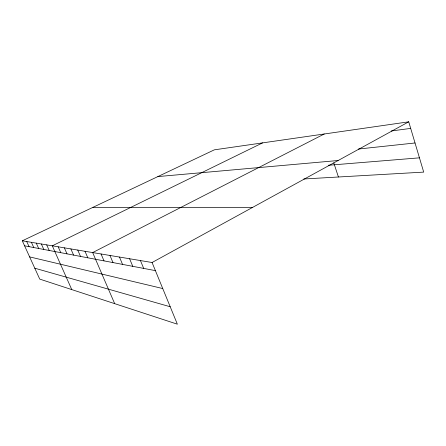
<?xml version="1.0" encoding="UTF-8"?>
<svg xmlns="http://www.w3.org/2000/svg" width="446" height="446" viewBox="0 0 446 446"><rect width="100%" height="100%" fill="white"/><g stroke="black" fill="none" stroke-linecap="round" stroke-linejoin="round"><path stroke-width="0.67" d="M152.069 262.51L177.363 324.186L39.733 279.101L22.3 240.801L152.069 262.51L408.731 121.814L423.7 172.106L303.793 178.985M324.259 133.99L92.668 252.575L114.678 303.654M262.588 142.876L52.293 245.818L71.767 289.593M22.3 240.801L214.342 149.834L408.731 121.814M391.242 130.979L410.694 128.403M358.411 149.042L415.031 142.976M157.856 176.588L338.14 160.51M328.284 165.271L419.452 157.834M92.969 207.329L252.18 207.63M24.575 245.802L155.398 270.627M29.62 256.885L162.745 288.545M34.777 268.202L170.21 306.753M26.749 241.548L29.068 246.655M31.404 242.323L33.762 247.547M36.265 243.137L38.674 248.478M46.696 244.882L49.194 250.474M41.355 243.99L43.808 249.453M58.175 246.805L60.773 252.676M64.358 247.837L67.011 253.858M70.875 248.929L73.579 255.106M77.743 250.078L80.509 256.417M84.996 251.288L87.823 257.805M101.052 253.975L104.007 260.877M109.967 255.469L112.989 262.582M119.461 257.058L122.555 264.4M129.596 258.752L132.769 266.334M140.44 260.564L143.69 268.408M333.77 162.868L338.419 177.001"/></g></svg>
